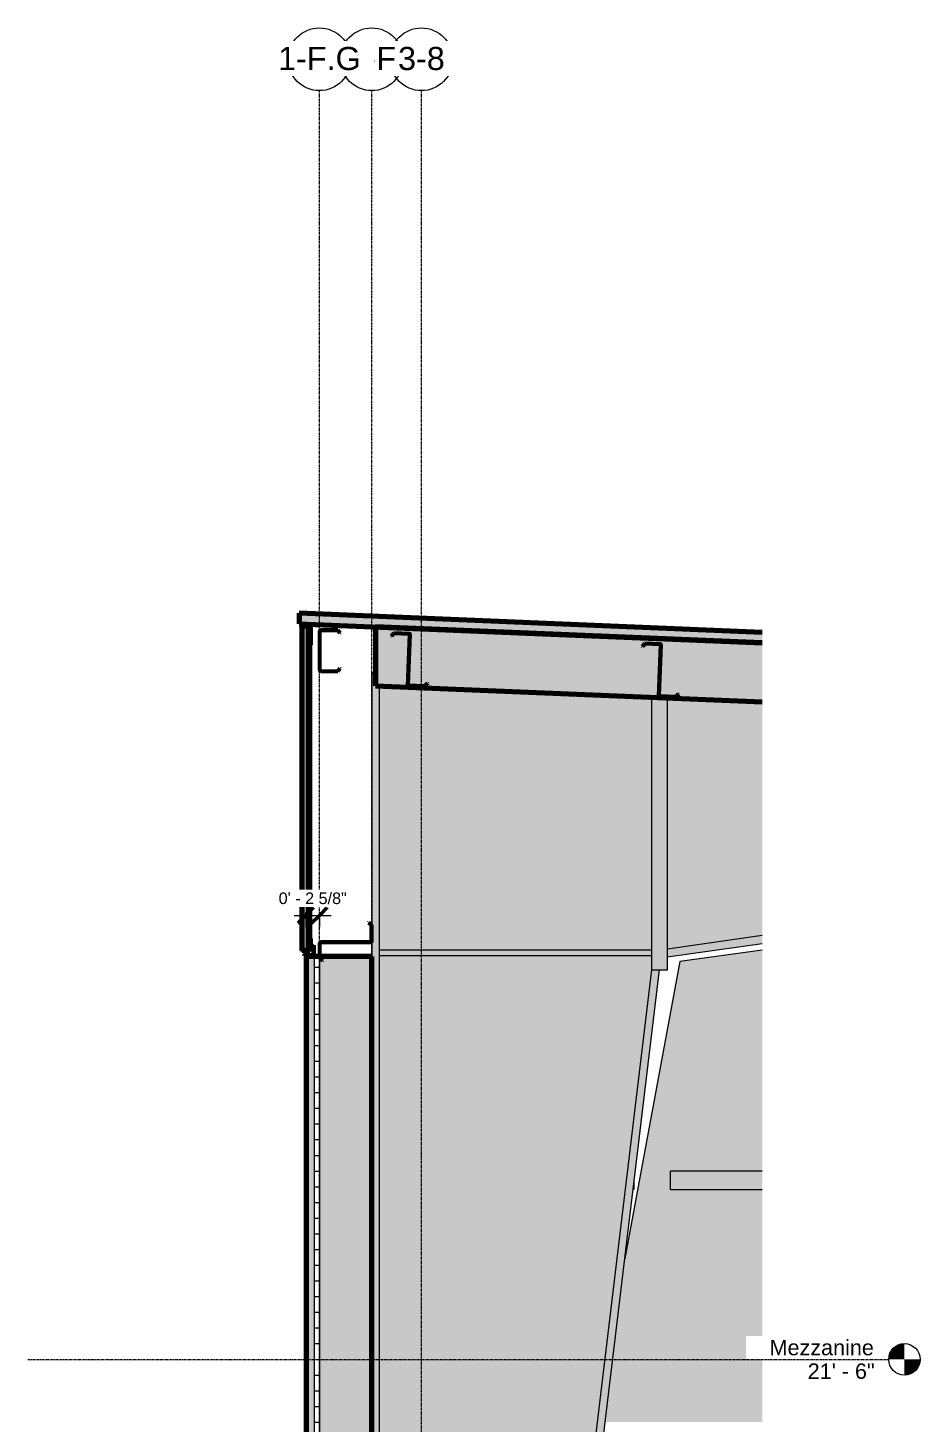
# Model space of a CAD drawing. Header units: inches. Extents: x 22688 to 23349, y -62 to 513.
# Drawn here: x 23178.5 to 23349, y 246 to 512.6 of the extents above; entities that cross this region are included whole.
import ezdxf

# ---------------------------------------------------------------- set-up
doc = ezdxf.new("R2010")
doc.units = ezdxf.units.IN
doc.header["$MEASUREMENT"] = 0
doc.linetypes.add('Grid Line 1_2_', pattern=[0.8749999999999999, 0.4999999999999999, -0.125, 0.125, -0.125])
for name, color, linetype, lineweight in [('A-ANNO-DIMS', 211, 'Continuous', 9), ('A-ANNO-DIMS-24', 211, 'Continuous', 9), ('A-CLNG', 13, 'Continuous', 18), ('A-CLNG-PATT', 13, 'Continuous', 70), ('A-FLOR-LEVL', 51, 'Continuous', 9), ('A-GLAZ-CWMG', 51, 'Continuous', 9), ('A-ROOF', 132, 'Continuous', 18), ('A-WALL', 113, 'Continuous', 18), ('A-WALL-PATT', 111, 'Continuous', 18), ('I-WALL', 2, 'Continuous', 18), ('L-SITE-WALL', 31, 'Continuous', 18), ('Q-SPCQ', 91, 'Continuous', 9), ('S-BEAM', 12, 'Continuous', 9), ('S-GRID', 1, 'Continuous', 9), ('S-GRID-IDEN', 1, 'Continuous', 9)]:
    doc.layers.add(name, color=color, linetype=linetype, lineweight=lineweight)
doc.styles.add('Arial', font='arial.ttf', dxfattribs={"height": 2.950598802395208})
doc.styles.add('Arial_1', font='arial.ttf', dxfattribs={"height": 2.212949101796406})
doc.styles.add('Arial_2', font='arial.ttf', dxfattribs={"height": 4.425898203592812})
doc.dimstyles.new('Linear_-_3_32__Arial', dxfattribs={"dimscale": 12, "dimtxt": 2.25, "dimasz": 0.25, "dimexe": 0.1875, "dimexo": 0.125, "dimgap": 0.125, "dimtad": 1, "dimdec": 4, "dimrnd": 0.0625, "dimzin": 1, "dimdsep": 46, "dimlunit": 4, "dimtxsty": 'Arial_1', "dimblk1": 'OBLIQUE', "dimblk2": 'OBLIQUE', "dimsah": 1, "dimcen": 0.09, "dimdle": 0.1875, "dimazin": 0, "dimtfac": 1, "dimtdec": 4, "dimtix": 1, "dimtmove": 0, "dimatfit": 3, "dimfxl": 1, "dimtvp": 1, "dimtfill": 1, "dimfrac": 2, "dimtolj": 1, "dimtzin": 0, "dimarcsym": 2})
pattern_1 = [(45, (22007.282, 102), (-2.375878784786799, 2.3758787847868), []), (45, (22007.282, 105.6), (-2.375878784786799, 2.3758787847868), [])]
pattern_2 = [(161.57, (22007.402, 102.12), (-0.9603836944971216, -0.0003991792322687315), [0, -6.83, 0.758, 0]), (18.43, (22007.162, 102.12), (-0.9603836944971215, 0.0003991792322688426), [0, -6.83, 0.758, 0]), (108.43, (22007.402, 102.12), (0.4795101815599688, -2.400526397642885), [2.275999999999999, -5.311999999999999]), (71.57, (22007.162, 102.12), (0.4795101815599692, 2.400526397642885), [2.276, -5.312])]

# ---------------------------------------------------------------- blocks, each defined once
blk = doc.blocks.new('Girt_C - 8_D-1253504-Section 1 - Callout 3')
at = {"layer": 'S-BEAM'}
h = blk.add_hatch(dxfattribs=at)
h.set_pattern_fill('FP_1', color=256, style=0, pattern_type=2)
h.set_pattern_definition(pattern_1)
h.paths.add_polyline_path([(21124.49031039619, 389.4867519199228), (21127.80281039619, 389.4867519199228), (21128.28581540405, 390.0623748732768), (21128.20202929308, 390.1326797680862), (21127.75180799608, 389.5961269199228), (21124.4862148508, 389.5961269199257), (21124.43363539027, 389.6204017447404), (21124.41218539619, 389.6741954669066), (21124.41218539619, 397.2992792064885), (21124.43406126142, 397.3535074553072), (21124.4874420174, 397.3773769199243), (21127.75180799608, 397.3773769199243), (21128.20111499249, 396.8419136927757), (21128.28490110346, 396.912218587585), (21127.80281039619, 397.4867519199242), (21124.49031039619, 397.4867519199244), (21124.35772787472, 397.4318344413969), (21124.30281039619, 397.2992519199245), (21124.30281039619, 389.6742519199257), (21124.35772787472, 389.5416693984532)], flags=0)
at = {"layer": 'S-BEAM', "lineweight": 50}
for p, q in [((21124.3028103962, 397.2992519199242), (21124.3028103962, 389.6742519199254)), ((21124.41218539619, 389.6741954669064), (21124.41218539619, 397.2992792064883)), ((21124.48744201741, 397.377376919924), (21127.75180799608, 397.377376919924)), ((21127.8028103962, 397.4867519199241), (21124.4903103962, 397.4867519199241)), ((21127.75180799608, 397.377376919924), (21128.20111499249, 396.8419136927754)), ((21128.28490110346, 396.9122185875848), (21127.8028103962, 397.4867519199241)), ((21128.20111499249, 396.8419136927754), (21128.28490110346, 396.9122185875848)), ((21127.75180799608, 389.5961269199226), (21124.48621485081, 389.5961269199255)), ((21124.4903103962, 389.4867519199227), (21127.8028103962, 389.4867519199227)), ((21128.20202929309, 390.1326797680861), (21127.75180799608, 389.5961269199226)), ((21127.8028103962, 389.4867519199227), (21128.28581540405, 390.0623748732766)), ((21128.28581540405, 390.0623748732766), (21128.20202929309, 390.1326797680861))]:
    blk.add_line(p, q, dxfattribs=at)
for centre, radius, start, end in [((21124.4903103962, 397.2992519199242), 0.1875, 90, 180), ((21124.49033673817, 397.2992792064883), 0.07815134197517182, 92.12271761564548, 180), ((21124.4903103962, 389.6742519199254), 0.1875, 180, 269.9999999999996), ((21124.49036413085, 389.6741954669064), 0.07817873465620377, 180, 266.9576382923715)]:
    blk.add_arc(centre, radius, start, end, dxfattribs=at)
blk = doc.blocks.new('Basketball_Backstop-Performance_Sports_Systems-3103-Ceiling_Hung - 27_-0_ to 27_-11 7_8_-652462-Section 1 - Callout 3')
at = {"layer": 'Q-SPCQ'}
for points in [[(21207.12360728401, 292.2499999999931), (21208.93895103402, 292.2499999999931), (21208.93895103402, 293.9999999999931), (21191.42781039636, 293.9999999999934), (21191.42781039636, 292.2499999999933), (21205.30826353401, 292.2499999999932)], [(21184.42781039631, 290.5000000000009), (21184.41956525249, 291.7970086710646), (21184.26352754386, 290.5000000000009)], [(21208.93895103402, 290.4999999999931), (21208.93895103402, 292.2499999999931), (21191.42781039636, 292.2499999999933), (21191.42781039636, 290.4999999999933), (21201.67757603401, 290.4999999999932)], [(21208.93895103402, 180.6409732201665), (21208.93895103402, 184.6994088662912), (21178.55266319808, 243.0304451017832), (21178.1560139193, 239.7334372279028), (21189.31369611283, 218.3145930489293)]]:
    blk.add_hatch(color=256, dxfattribs=at).paths.add_polyline_path(points, flags=0)
for p, q in [((21208.93895103402, 293.9999999999931), (21191.42781039636, 293.9999999999934)), ((21191.42781039636, 292.2499999999931), (21191.42781039636, 293.9999999999931)), ((21184.42781039631, 291.864309163078), (21184.42781039631, 290.5000000000007)), ((21191.42781039636, 290.4999999999931), (21191.42781039636, 292.2499999999931)), ((21184.26352754386, 290.5000000000009), (21184.42781039631, 290.5000000000009)), ((21191.42781039636, 290.4999999999933), (21208.93895103402, 290.4999999999931)), ((21208.93895103402, 184.6994088662912), (21178.55266319808, 243.0304451017832)), ((21178.1560139193, 239.7334372279028), (21208.93895103402, 180.6409732201664))]:
    blk.add_line(p, q, dxfattribs=at)
blk = doc.blocks.new('Rectangular Mullion - Profile_Polycarbonate_Upper and left-1149837-Section 1 - Callout 3')
at = {"layer": 'A-GLAZ-CWMG'}
blk.add_hatch(color=256, dxfattribs=at).paths.add_polyline_path([(21122.84816586306, 394.6134589171821), (21122.84816586306, 398.2354589171821), (21120.72216586306, 398.2354589171821), (21120.72216586306, 395.4014589171821), (21120.84716586306, 395.4014589171821), (21120.84716586306, 395.4639589171821), (21120.78466586306, 395.4639589171821), (21120.78466586306, 398.1729589171822), (21122.78566586306, 398.1729589171822), (21122.78566586306, 394.6759589171821), (21122.55666586306, 394.6759589171821), (21122.55666586306, 394.8634589171821), (21122.49416586306, 394.8634589171821), (21122.49416586306, 394.6134589171821)], flags=0)
at = {"layer": 'A-GLAZ-CWMG', "lineweight": 30}
for p, q in [((21122.84816586307, 398.2354589171818), (21120.72216586307, 398.2354589171818)), ((21120.72216586307, 398.2354589171818), (21120.72216586307, 395.4014589171819)), ((21120.78466586307, 395.4639589171818), (21120.78466586307, 398.1729589171819)), ((21120.78466586307, 398.1729589171819), (21122.78566586307, 398.1729589171819)), ((21122.78566586307, 398.1729589171819), (21122.78566586307, 394.6759589171818)), ((21122.84816586307, 394.6134589171818), (21122.84816586307, 398.2354589171818)), ((21120.72216586307, 395.4014589171819), (21120.84716586307, 395.4014589171819)), ((21120.84716586307, 395.4639589171818), (21120.78466586307, 395.4639589171818)), ((21120.84716586307, 395.4014589171819), (21120.84716586307, 395.4639589171818)), ((21122.55666586307, 394.8634589171818), (21122.49416586307, 394.8634589171818)), ((21122.49416586307, 394.8634589171818), (21122.49416586307, 394.6134589171818)), ((21122.49416586307, 394.6134589171818), (21122.84816586307, 394.6134589171818)), ((21122.55666586307, 394.6759589171818), (21122.55666586307, 394.8634589171818)), ((21122.78566586307, 394.6759589171818), (21122.55666586307, 394.6759589171818))]:
    blk.add_line(p, q, dxfattribs=at)
blk = doc.blocks.new('Rectangular Mullion - Profile_Polycarbonate_Lower-1149838-Section 1 - Callout 3')
at = {"layer": 'A-GLAZ-CWMG'}
blk.add_hatch(color=256, dxfattribs=at).paths.add_polyline_path([(21121.80245103402, 336.1878589608715), (21122.84816586306, 336.1878589608715), (21122.84816586306, 338.4318589608715), (21122.49416586306, 338.4318589608715), (21122.49416586306, 338.1818589608715), (21122.55666586306, 338.1818589608715), (21122.55666586306, 338.3693589608715), (21122.78566586306, 338.3693589608715), (21122.78566586306, 336.2503589608716), (21120.78466586306, 336.2503589608716), (21120.78466586306, 337.5813589608716), (21120.84716586307, 337.5813589608716), (21120.84716586307, 337.6438589608716), (21120.72216586306, 337.6438589608716), (21120.72216586306, 336.1878589608716)], flags=0)
at = {"layer": 'A-GLAZ-CWMG', "lineweight": 30}
for p, q in [((21120.84716586307, 337.6438589608713), (21120.72216586307, 337.6438589608713)), ((21120.72216586307, 337.6438589608713), (21120.72216586307, 336.1878589608713)), ((21120.72216586307, 336.1878589608713), (21122.84816586307, 336.1878589608713)), ((21120.78466586307, 336.2503589608713), (21120.78466586307, 337.5813589608713)), ((21120.78466586307, 337.5813589608713), (21120.84716586307, 337.5813589608713)), ((21122.78566586307, 336.2503589608713), (21120.78466586307, 336.2503589608713)), ((21120.84716586307, 337.5813589608713), (21120.84716586307, 337.6438589608713)), ((21122.84816586307, 338.4318589608713), (21122.49416586307, 338.4318589608713)), ((21122.49416586307, 338.4318589608713), (21122.49416586307, 338.1818589608713)), ((21122.49416586307, 338.1818589608713), (21122.55666586307, 338.1818589608713)), ((21122.55666586307, 338.1818589608713), (21122.55666586307, 338.3693589608713)), ((21122.55666586307, 338.3693589608713), (21122.78566586307, 338.3693589608713)), ((21122.78566586307, 338.3693589608713), (21122.78566586307, 336.2503589608713)), ((21122.84816586307, 336.1878589608713), (21122.84816586307, 338.4318589608713))]:
    blk.add_line(p, q, dxfattribs=at)
blk = doc.blocks.new('Rectangular Mullion - Profile_Polycarbonate_right-1189993-Section 1 - Callout 3')
at = {"layer": 'A-GLAZ-CWMG'}
h = blk.add_hatch(color=256, dxfattribs=at)
h.paths.add_polyline_path([(21120.78466586306, 336.2503589608716), (21120.84716586314, 336.2503589608716), (21120.84716586306, 337.5813589608716), (21120.78466586306, 337.5813589608716)], flags=0)
h.paths.add_polyline_path([(21120.72216586314, 337.6438589608716), (21120.84716586306, 337.6438589608716), (21120.84716586314, 395.4014589171821), (21120.72216586314, 395.4014589171821), (21120.72216586314, 348.1686875712758)], flags=0)
h.paths.add_polyline_path([(21120.78466586306, 395.4639589171821), (21120.84716586306, 395.4639589171821), (21120.84716586314, 398.1729589171822), (21120.78466586306, 398.1729589171822), (21120.78466586306, 396.1719589171867)], flags=0)
for points in [[(21120.91964086306, 336.2503589608716), (21120.91964086306, 398.1729589171822), (21120.84716586314, 398.1729589171822), (21120.84716586314, 336.2503589608716)], [(21120.91964086306, 336.2503589608716), (21121.80281039621, 336.2503589608716), (21121.80245103401, 398.1729589171822), (21120.91964086306, 398.1729589171822), (21120.91964086306, 336.3853339608718)]]:
    blk.add_hatch(color=256, dxfattribs=at).paths.add_polyline_path(points, flags=0)
for p, q in [((21120.84716586315, 395.4639589171818), (21120.84716586315, 398.1748519387496)), ((21120.72216586315, 337.6438589608713), (21120.72216586315, 395.4014589171817)), ((21120.84716586315, 337.6438589608713), (21120.84716586315, 395.4014589171817)), ((21120.84716586315, 336.2484659393036), (21120.84716586315, 337.5813589608713))]:
    blk.add_line(p, q, dxfattribs=at)
blk = doc.blocks.new('Girt_Z - 10_D-1351983-Section 1 - Callout 3')
at = {"layer": 'S-BEAM'}
h = blk.add_hatch(dxfattribs=at)
h.set_pattern_fill('FP_1', color=256, style=0, pattern_type=2)
h.set_pattern_definition(pattern_1)
h.paths.add_polyline_path([(21144.50951649461, 386.6361290412852), (21145.01510740005, 387.1900945964751), (21144.93432075658, 387.2638266035183), (21144.46311165068, 386.7475324788529), (21141.3252411701, 386.8782770822099), (21141.27371786629, 386.9047197741086), (21141.25452592975, 386.9593598359872), (21141.65522227278, 396.5760720685796), (21141.60587188628, 396.7108258952421), (21141.4756905487, 396.7712152469179), (21138.5407371465, 396.8935049720099), (21138.03514624106, 396.3395394168199), (21138.11593288452, 396.2658074097768), (21138.58714199043, 396.7821015344422), (21141.4740031, 396.661815654877), (21141.52634387994, 396.6357446133925), (21141.54594322886, 396.5806526723162), (21141.13744237292, 386.7766321296889)], flags=0)
at = {"layer": 'S-BEAM', "lineweight": 50}
for p, q in [((21138.5407371465, 396.8935049720096), (21138.03514624106, 396.3395394168197)), ((21138.03514624106, 396.3395394168197), (21138.11593288453, 396.2658074097764)), ((21138.11593288453, 396.2658074097764), (21138.58714199044, 396.7821015344419)), ((21141.47569054871, 396.7712152469177), (21138.5407371465, 396.8935049720096)), ((21138.58714199044, 396.7821015344419), (21141.4740031, 396.6618156548766)), ((21141.54594322887, 396.5806526723159), (21141.13744237292, 386.7766321296886)), ((21141.25452592976, 386.959359835987), (21141.65522227278, 396.5760720685794)), ((21141.13744237292, 386.7766321296886), (21144.50951649461, 386.6361290412848)), ((21144.46311165068, 386.7475324788525), (21141.32524117011, 386.8782770822097)), ((21144.93432075659, 387.263826603518), (21144.46311165068, 386.7475324788525)), ((21144.50951649461, 386.6361290412848), (21145.01510740005, 387.1900945964748)), ((21145.01510740005, 387.1900945964748), (21144.93432075659, 387.263826603518))]:
    blk.add_line(p, q, dxfattribs=at)
for centre, radius, start, end in [((21141.4678596384, 396.5839061552521), 0.07815134197381284, 357.6140559695821, 85.49133835193594), ((21141.46788482158, 396.5838777957129), 0.1874999999984359, 357.6140559695962, 87.61405597030416), ((21141.33263688917, 386.9561052126782), 0.07817873465887912, 177.6140559696019, 264.5716942620513)]:
    blk.add_arc(centre, radius, start, end, dxfattribs=at)
blk = doc.blocks.new('Girt_Z - 10_D-V2-Section 1 - Callout 3')
at = {"layer": 'S-BEAM'}
h = blk.add_hatch(dxfattribs=at)
h.set_pattern_fill('FP_1', color=256, style=0, pattern_type=2)
h.set_pattern_definition(pattern_1)
h.paths.add_polyline_path([(21192.46790400304, 384.6378628951007), (21192.97349490848, 385.1918284502906), (21192.89270826502, 385.2655604573338), (21192.42149915911, 384.7492663326683), (21189.28362867854, 384.8800109360254), (21189.23210537473, 384.9064536279241), (21189.21291343819, 384.9610936898028), (21189.61360978121, 394.5778059223951), (21189.56425939471, 394.7125597490575), (21189.43407805714, 394.7729491007334), (21186.49912465493, 394.8952388258254), (21185.99353374949, 394.3412732706354), (21186.07432039296, 394.2675412635922), (21186.54552949886, 394.7838353882578), (21189.43239060843, 394.6635495086925), (21189.48473138838, 394.6374784672081), (21189.50433073729, 394.5823865261317), (21189.09582988135, 384.7783659835043)], flags=0)
at = {"layer": 'S-BEAM', "lineweight": 50}
for p, q in [((21186.49912465494, 394.8952388258252), (21185.9935337495, 394.3412732706352)), ((21186.07432039296, 394.2675412635919), (21186.54552949887, 394.7838353882574)), ((21189.43407805714, 394.7729491007332), (21186.49912465494, 394.8952388258252)), ((21186.54552949887, 394.7838353882574), (21189.43239060844, 394.6635495086921)), ((21189.5043307373, 394.5823865261314), (21189.09582988136, 384.778365983504)), ((21189.21291343819, 384.9610936898025), (21189.61360978122, 394.5778059223948)), ((21185.9935337495, 394.3412732706352), (21186.07432039296, 394.2675412635919)), ((21189.09582988136, 384.778365983504), (21192.46790400305, 384.6378628951004)), ((21192.42149915911, 384.749266332668), (21189.28362867854, 384.8800109360252)), ((21192.89270826502, 385.2655604573334), (21192.42149915911, 384.749266332668)), ((21192.46790400305, 384.6378628951004), (21192.97349490849, 385.1918284502903)), ((21192.97349490849, 385.1918284502903), (21192.89270826502, 385.2655604573334))]:
    blk.add_line(p, q, dxfattribs=at)
for centre, radius, start, end in [((21189.42624714683, 394.5856400090676), 0.07815134197409881, 357.6140559696844, 85.49133834929349), ((21189.42627233001, 394.5856116495283), 0.1874999999984359, 357.6140559695962, 87.61405597030416), ((21189.2910243976, 384.9578390664936), 0.07817873465525745, 177.6140559697123, 264.5716942618013)]:
    blk.add_arc(centre, radius, start, end, dxfattribs=at)
blk = doc.blocks.new('columns and girder2 - one-1334686-Section 1 - Callout 3')
at = {"layer": 'S-BEAM'}
h = blk.add_hatch(color=256, dxfattribs=at)
h.paths.add_polyline_path([(21149.39117867964, 0.9999999999999644), (21149.43498888054, 0.9999999999999644), (21189.31369611283, 332.477753211233), (21187.80283551831, 332.477753211233), (21147.92412828602, 0.9999999999999644)], flags=0)
h.paths.add_polyline_path([(21135.05281039629, 0.9999999999999644), (21135.8028084964, 0.9999999999999644), (21135.79347548789, 386.7490804967825), (21135.05281039629, 386.7799415422659), (21135.05281039629, 389.2574674821491), (21134.3028084964, 389.2887182207722), (21134.30283768259, 146.2500000001039), (21135.05281039629, 146.2500000001039), (21135.05281039629, 27.65618757127534)], flags=0)
h = blk.add_hatch(color=256, dxfattribs=at)
h.paths.add_polyline_path([(21190.8028366988, 334.9266671745498), (21208.93895103402, 337.5152388836532), (21208.93895103402, 339.0304386557973), (21190.8028366988, 336.4418657709834)], flags=0)
h.paths.add_polyline_path([(21135.05281039629, 387.5315735455497), (21135.05281039629, 389.0319007106459), (21134.3028084964, 389.0631507943083), (21134.3028084964, 387.5628242584763)], flags=0)
h = blk.add_hatch(color=256, dxfattribs=at)
h.paths.add_polyline_path([(21137.30734007513, 0.9999999999999644), (21147.92412828602, 0.9999999999999644), (21187.80283551831, 332.477753211233), (21187.80283551831, 335.2277842933527), (21135.8028084964, 335.2277842933527), (21135.8028084964, 0.9999999999999644)], flags=0)
h.paths.add_polyline_path([(21187.80283551831, 336.2277846868565), (21187.80283551831, 384.5820238288483), (21135.8028084964, 386.7486916214278), (21135.8028084964, 336.2277846868565), (21150.84795103401, 336.2277846868565)], flags=0)
h.paths.add_polyline_path([(21190.8028366988, 336.4418657711097), (21208.93895103402, 339.0304386559236), (21208.93895103402, 383.7013523490274), (21190.8028366988, 384.4570237796614), (21190.8028366988, 348.1686875712758)], flags=0)
for points in [[(21187.80283551831, 332.477753211233), (21190.8028366988, 332.477753211233), (21190.8028366988, 384.4570237796614), (21187.80283551831, 384.5820238288483), (21187.80283551831, 348.1686875712758)], [(21187.80283551831, 335.2277842933527), (21187.80283551831, 336.2277846868565), (21135.8028084964, 336.2277846868565), (21135.8028084964, 335.2277842933527), (21150.84795103401, 335.2277842933527)]]:
    blk.add_hatch(color=256, dxfattribs=at).paths.add_polyline_path(points, flags=0)
for p, q in [((21134.3028084964, 389.2887182207718), (21134.3028084964, 341.0625000000949)), ((21135.05281039629, 389.2574674821486), (21134.3028084964, 389.2887182207718)), ((21134.3028084964, 389.0631507943078), (21134.3028084964, 387.5628242584758)), ((21135.05281039629, 389.0319007106456), (21134.3028084964, 389.0631507943078)), ((21134.3028084964, 387.5628242584758), (21135.05281039629, 387.5315735455493)), ((21135.8028084964, 0.999999999999959), (21135.8028084964, 386.7486916214274)), ((21187.80283551831, 384.5820238288478), (21187.80283551831, 332.4777532112327)), ((21190.8028366988, 332.4777532112327), (21190.8028366988, 384.457023779661)), ((21208.93895103402, 339.030438655797), (21190.8028366988, 336.4418657709831)), ((21134.3028084964, 337.687500000095), (21134.3028084964, 334.9999999999998)), ((21187.80283551831, 336.2277846868562), (21135.8028084964, 336.2277846868562)), ((21190.8028366988, 334.9266671745494), (21208.93895103402, 337.5152388836528)), ((21135.8028084964, 335.2277842933524), (21187.80283551831, 335.2277842933524)), ((21187.80283551831, 332.4777532112327), (21147.92412828602, 1.000000000000007)), ((21149.43498888054, 0.999999999999995), (21189.31369611283, 332.4777532112327)), ((21187.80283551831, 332.4777532112327), (21190.8028366988, 332.4777532112327))]:
    blk.add_line(p, q, dxfattribs=at)
blk = doc.blocks.new('L-Angle - L2X2X3_16-1162514-Section 1 - Callout 3')
at = {"layer": 'S-BEAM', "lineweight": 50}
for p, q in [((21123.11536494944, 336.9936875000943), (21123.11536494944, 335.5561875000942)), ((21123.30286494944, 335.1811875000942), (21123.30286494944, 337.1811875000943)), ((21121.30286494944, 335.1811875000942), (21123.30286494944, 335.1811875000942)), ((21122.92786494944, 335.3686875000942), (21121.49036494944, 335.3686875000942))]:
    blk.add_line(p, q, dxfattribs=at)
for centre, start, end in [((21123.30286494944, 336.9936875000943), 90, 180), ((21121.49036494944, 335.1811875000942), 90, 180), ((21122.92786494944, 335.5561875000942), 269.9999999999996, 0)]:
    blk.add_arc(centre, 0.1875, start, end, dxfattribs=at)
blk = doc.blocks.new('Girt_Z - 10_D-V6-Section 1 - Callout 3')
at = {"layer": 'S-BEAM'}
h = blk.add_hatch(dxfattribs=at)
h.set_pattern_fill('FP_1', color=256, style=0, pattern_type=2)
h.set_pattern_definition(pattern_1)
h.paths.add_polyline_path([(21124.87728727542, 334.1897842928302), (21124.94759217023, 334.2735704037963), (21124.41212894308, 334.7228774002058), (21124.41212894308, 337.6122433788863), (21124.4359984077, 337.6656241348618), (21124.49022665652, 337.6875000000953), (21134.30275394308, 337.6875000000952), (21134.30275394308, 341.0625000000952), (21133.72822061074, 341.5445907073601), (21133.65791571593, 341.460804596394), (21134.19337894308, 341.0114975999846), (21134.19337894308, 337.8709044547087), (21134.16910411827, 337.8183249941699), (21134.1153103961, 337.7968750000952), (21124.49025394308, 337.7968750000953), (21124.35767142161, 337.7419575215678), (21124.30275394308, 337.6093750000953), (21124.30275394308, 334.6718750000951)], flags=0)
at = {"layer": 'S-BEAM', "lineweight": 50}
for p, q in [((21133.72822061075, 341.5445907073599), (21133.65791571594, 341.4608045963938)), ((21133.65791571594, 341.4608045963938), (21134.19337894308, 341.0114975999845)), ((21134.30275394309, 341.062500000095), (21133.72822061075, 341.5445907073599)), ((21134.19337894308, 341.0114975999845), (21134.19337894308, 337.8709044547085)), ((21134.30275394309, 337.687500000095), (21134.30275394309, 341.062500000095)), ((21124.30275394308, 337.6093750000952), (21124.30275394308, 334.671875000095)), ((21124.41212894309, 334.7228774002056), (21124.41212894309, 337.6122433788861)), ((21124.49022665652, 337.6875000000952), (21134.30275394309, 337.687500000095)), ((21134.1153103961, 337.796875000095), (21124.49025394308, 337.796875000095)), ((21124.30275394308, 334.671875000095), (21124.87728727543, 334.1897842928301)), ((21124.94759217024, 334.2735704037962), (21124.41212894309, 334.7228774002056)), ((21124.87728727543, 334.1897842928301), (21124.94759217024, 334.2735704037962))]:
    blk.add_line(p, q, dxfattribs=at)
for centre, radius, start, end in [((21124.49025394308, 337.6093750000952), 0.1875, 90, 180), ((21124.49022665652, 337.6093486581219), 0.0781513419719081, 90, 177.8772823820141), ((21134.1153103961, 337.8750537347522), 0.07817873465601069, 269.9999999999996, 356.9576382931231)]:
    blk.add_arc(centre, radius, start, end, dxfattribs=at)
blk = doc.blocks.new('Grid - Grid Head - Circle-14747-Section 1 - Callout 3')
at = {"layer": 'S-GRID-IDEN'}
blk.add_circle((21143.80281039629, 506.560533983284), 6, dxfattribs=at)
blk = doc.blocks.new('Level - Level Head - Circle-15001-Section 1 - Callout 3')
at = {"layer": 'A-FLOR-LEVL'}
h = blk.add_hatch(color=256, dxfattribs=at)
edge = h.paths.add_edge_path(flags=0)
edge.add_line((21236.11218763567, 9.056602028747066e-15), (21233.11218763567, 9.056602028747063e-15))
edge.add_arc((21236.11218763567, -1.860046512573592e-16), 2.999999999999994, 90.00000000000028, 180.0000000000003, ccw=False)
edge.add_line((21236.11218763567, 2.999999999999999), (21236.11218763567, 8.881784197001252e-15))
h = blk.add_hatch(color=256, dxfattribs=at)
edge = h.paths.add_edge_path(flags=0)
edge.add_line((21236.11218763567, -2.999999999999998), (21236.11218763567, -1.332267629550188e-14))
edge.add_line((21236.11218763567, -1.348920974919565e-14), (21239.11218763567, -1.348920974919565e-14))
edge.add_arc((21236.11218763567, 0), 2.999999999999996, 269.99999999999994, 359.9999999999998, ccw=False)
blk.add_circle((21236.11218763567, 0), 3, dxfattribs=at)
blk = doc.blocks.new('DIMBLOCK1-Section 1 - Callout 3')
at = {"layer": 'A-ANNO-DIMS-24', "lineweight": 50}
for p, q in [((23231.6419610592, 342.8872638992598), (23233.1419610592, 344.3872638992598)), ((23234.23773059239, 342.8872638992598), (23235.73773059239, 344.3872638992598)), ((23231.6419610592, 342.8872638992598), (23230.1419610592, 341.3872638992598)), ((23234.23773059239, 342.8872638992598), (23232.73773059239, 341.3872638992598))]:
    blk.add_line(p, q, dxfattribs=at)
at = {"layer": 'A-ANNO-DIMS-24'}
for p, q in [((23229.3919610592, 342.8872638992598), (23236.48773059239, 342.8872638992598)), ((23231.6419610592, 343.5085842428195), (23231.6419610592, 340.6372638992598)), ((23231.6419610592, 342.8872638992599), (23231.6419610592, 343.5085842428196)), ((23234.23773059239, 343.5085842428195), (23234.23773059239, 340.6372638992598)), ((23234.23773059239, 342.8872638992599), (23234.23773059239, 343.5085842428196))]:
    blk.add_line(p, q, dxfattribs=at)
at = {"layer": 'A-ANNO-DIMS-24', "color": 0, "insert": (23226.44946121041, 347.2579053087487), "char_height": 2.212949101796407, "width": 15.57692307692307, "attachment_point": 1, "line_spacing_factor": 0.9385317878468562, "style": 'Arial_1', "bg_fill": 3, "box_fill_scale": 1.25, "bg_fill_color": 0, "bg_fill_transparency": 0}
blk.add_mtext('0\' - 2 5/8"', dxfattribs=at)
blk = doc.blocks.new('_Oblique')
at = {"color": 0, "linetype": 'ByBlock', "lineweight": -2}
blk.add_line((-0.5, -0.5), (0.5, 0.5), dxfattribs=at)

msp = doc.modelspace()

# ---------------------------------------------------------------- hatches: boundary and pattern name
at = {"layer": 'A-CLNG-PATT', "lineweight": 9}
h = msp.add_hatch(dxfattribs=at)
h.set_pattern_fill('FP_5', color=256, style=0, pattern_type=2)
h.set_pattern_definition(pattern_2)
h.paths.add_polyline_path([(23318.87387123015, 383.7013523490273), (23318.87387123015, 394.9611137391501), (23244.98773059242, 398.0397029323887), (23244.98773059242, 386.7799415422659), (23260.78287123015, 386.1218106823607)], flags=0)
at = {"layer": 'A-ROOF'}
msp.add_hatch(color=256, dxfattribs=at).paths.add_polyline_path([(23318.87387123015, 394.9611137383621), (23318.87387123015, 396.9628490966063), (23230.38790625504, 400.6497643039027), (23230.38790625504, 398.6480289456586), (23260.78287123015, 397.3815720716957)], flags=0)
at = {"layer": 'A-WALL-PATT', "lineweight": 9, "transparency": 33554649}
msp.add_hatch(color=256, dxfattribs=at).paths.add_polyline_path([(23230.8545610592, 336.2503589608716), (23232.4293610592, 336.2503589608716), (23232.4293610592, 398.1729589171822), (23230.8545610592, 398.1729589171822), (23230.8545610592, 348.1686875712758)], flags=0)
at = {"layer": 'A-WALL-PATT', "lineweight": 9}
h = msp.add_hatch(dxfattribs=at)
h.set_pattern_fill('FP_10', color=256, style=0, pattern_type=2)
h.set_pattern_definition([(0, (22007.282, 102), (0, 3), []), (90, (22007.282, 102), (-3, 1.83697019872103e-16), [])])
h.paths.add_polyline_path([(23234.23773059243, 146.2500000002038), (23234.23773059243, 335.0000000000002), (23233.23773059243, 335.0000000000002), (23233.23773059243, 146.2500000002038)], flags=0)
h = msp.add_hatch(dxfattribs=at)
h.set_pattern_fill('FP_5', color=256, style=0, pattern_type=2)
h.set_pattern_definition(pattern_2)
h.paths.add_polyline_path([(23244.23773059242, 146.2500000002038), (23244.23773059242, 335.0000000000002), (23234.23773059243, 335.0000000000002), (23234.23773059243, 146.2500000002038)], flags=0)
at = {"layer": 'I-WALL', "lineweight": 5}
msp.add_hatch(color=256, dxfattribs=at).paths.add_polyline_path([(23289.82837123015, 246.0000000000001), (23318.87387123015, 246.0000000000001), (23318.87387123015, 290.4999999999933), (23301.36273059249, 290.4999999999933), (23301.36273059249, 293.9999999999921), (23318.87387123015, 293.9999999999921), (23318.87387123015, 336.2478670147756), (23303.12785405355, 334.0349086175389), (23292.6048707444, 277.2539506987677), (23288.84483816999, 246.0000000000001)], flags=0)
at = {"layer": 'L-SITE-WALL'}
msp.add_hatch(color=256, dxfattribs=at).paths.add_polyline_path([(23231.73773059242, 146.2500000002038), (23233.23773059243, 146.2500000002038), (23233.23773059243, 335.0000000000002), (23231.73773059242, 335.0000000000002), (23231.73773059242, 155.8611875712755)], flags=0)

# ---------------------------------------------------------------- linework, layer by layer
at = {"layer": 'A-CLNG', "lineweight": 70}
for p, q in [((23318.87387123015, 394.9611137391498), (23244.98773059243, 398.0397029323883)), ((23244.98773059243, 398.0397029323883), (23244.98773059243, 386.7799415422654)), ((23244.98773059243, 386.7799415422654), (23318.87387123015, 383.701352349027))]:
    msp.add_line(p, q, dxfattribs=at)
at = {"layer": 'A-ROOF', "lineweight": 70}
for p, q in [((23318.87387123016, 396.9628490966059), (23230.38790625505, 400.6497643039023)), ((23230.38790625505, 400.6497643039023), (23230.38790625505, 398.6480289456582)), ((23230.38790625505, 398.6480289456582), (23318.87387123016, 394.9611137383617))]:
    msp.add_line(p, q, dxfattribs=at)
at = {"layer": 'A-WALL', "lineweight": 70}
for p, q in [((23230.8545610592, 398.1729589171817), (23230.8545610592, 336.2503589608713)), ((23232.4293610592, 398.1729589171817), (23230.8545610592, 398.1729589171817)), ((23232.4293610592, 336.2503589608713), (23232.4293610592, 398.1729589171817)), ((23230.8545610592, 336.2503589608713), (23232.4293610592, 336.2503589608713))]:
    msp.add_line(p, q, dxfattribs=at)
at = {"layer": 'A-WALL'}
for p, q in [((23233.23773059243, 334.9999999999999), (23233.23773059243, 0)), ((23234.23773059243, 334.9999999999999), (23234.23773059243, 0))]:
    msp.add_line(p, q, dxfattribs=at)
at = {"layer": 'I-WALL'}
for p, q in [((23318.87387123015, 336.2478670147754), (23303.12785405356, 334.0349086175386)), ((23303.12785405356, 334.0349086175386), (23292.60487074441, 277.2539506987672))]:
    msp.add_line(p, q, dxfattribs=at)
at = {"layer": 'L-SITE-WALL'}
for p, q in [((23231.73773059235, 398.5917862649341), (23231.73773059235, 398.2354589171817)), ((23231.73773059235, 398.1729589171817), (23231.73773059235, 336.2503589608713)), ((23231.73773059235, 336.1878589608712), (23231.73773059235, 335.3686875000942)), ((23231.73773059235, 335.1811875000942), (23231.73773059235, 334.9999999999999))]:
    msp.add_line(p, q, dxfattribs=at)
at = {"layer": 'L-SITE-WALL', "lineweight": 70}
for p, q in [((23231.73773059243, 334.9999999999999), (23231.73773059243, 0)), ((23244.23773059243, 334.9999999999999), (23231.73773059243, 334.9999999999999)), ((23244.23773059243, 146.2500000002038), (23244.23773059243, 334.9999999999999))]:
    msp.add_line(p, q, dxfattribs=at)
at = {"layer": 'S-GRID', "linetype": 'Grid Line 1_2_'}
for p, q in [((23234.23773059239, -60.61507922364941), (23234.23773059239, 500.560533983284)), ((23244.23773059239, -60.61507922364941), (23244.23773059239, 500.560533983284)), ((23253.73773059243, -60.61507922364941), (23253.73773059243, 500.560533983284))]:
    msp.add_line(p, q, dxfattribs=at)

# ---------------------------------------------------------------- block references
at = {"layer": 'A-FLOR-LEVL'}
msp.add_blockref('Level - Level Head - Circle-15001-Section 1 - Callout 3', (2109.934920196134, 257.9999999999999), dxfattribs=at)
at = {"layer": 'A-GLAZ-CWMG'}
for name in ['Rectangular Mullion - Profile_Polycarbonate_Upper and left-1149837-Section 1 - Callout 3', 'Rectangular Mullion - Profile_Polycarbonate_right-1189993-Section 1 - Callout 3', 'Rectangular Mullion - Profile_Polycarbonate_Lower-1149838-Section 1 - Callout 3']:
    msp.add_blockref(name, (2109.934920196134, 0), dxfattribs=at)
at = {"layer": 'Q-SPCQ'}
msp.add_blockref('Basketball_Backstop-Performance_Sports_Systems-3103-Ceiling_Hung - 27_-0_ to 27_-11 7_8_-652462-Section 1 - Callout 3', (2109.934920196134, 0), dxfattribs=at)
at = {"layer": 'S-BEAM'}
for name in ['Girt_C - 8_D-1253504-Section 1 - Callout 3', 'Girt_Z - 10_D-1351983-Section 1 - Callout 3', 'Girt_Z - 10_D-V2-Section 1 - Callout 3', 'columns and girder2 - one-1334686-Section 1 - Callout 3', 'Girt_Z - 10_D-V6-Section 1 - Callout 3', 'L-Angle - L2X2X3_16-1162514-Section 1 - Callout 3']:
    msp.add_blockref(name, (2109.934920196134, 0), dxfattribs=at)
at = {"layer": 'S-GRID-IDEN'}
msp.add_blockref('Grid - Grid Head - Circle-14747-Section 1 - Callout 3', (2109.934920196134, 0), dxfattribs=at)

# ---------------------------------------------------------------- next in the draw order: texts
at = {"layer": 'A-FLOR-LEVL', "insert": (23340.20955889583, 261.7296635492934), "char_height": 2.950598802395208, "width": 23.72399999999999, "attachment_point": 3, "line_spacing_factor": 0.9385317878468563, "style": 'Arial', "bg_fill": 3, "box_fill_scale": 1.25, "bg_fill_color": 0, "bg_fill_transparency": 0}
msp.add_mtext('Mezzanine', dxfattribs=at)
at = {"layer": 'S-GRID-IDEN', "insert": (23253.73657717966, 508.9197510970171), "char_height": 4.425898203592812, "width": 10.63799999999999, "attachment_point": 2, "line_spacing_factor": 0.9385317878468562, "style": 'Arial_2', "bg_fill": 3, "box_fill_scale": 1.25, "bg_fill_color": 0, "bg_fill_transparency": 0}
msp.add_mtext('3-8', dxfattribs=at)

# ---------------------------------------------------------------- next in the draw order: dimensions: what is measured, and where the dimension line sits
at = {"layer": 'A-ANNO-DIMS'}
dim = msp.add_linear_dim(base=(23234.23773059239, 342.8872638992599), p1=(23231.6419610592, 345.0085842428196), p2=(23234.23773059239, 345.0085842428196), dimstyle='Linear_-_3_32__Arial', override={"dimpost": '<>', "dimfxl": 2.595769533192652}, dxfattribs=at)
dim.commit()
dim.dimension.update_dxf_attribs({"geometry": 'DIMBLOCK1-Section 1 - Callout 3', "text_midpoint": (23232.9398458258, 345.5314763337248)})

# ---------------------------------------------------------------- next in the draw order: block references
at = {"layer": 'S-GRID-IDEN'}
msp.add_blockref('Grid - Grid Head - Circle-14747-Section 1 - Callout 3', (2100.434920196093, 0), dxfattribs=at)

# ---------------------------------------------------------------- next in the draw order: texts
at = {"layer": 'A-FLOR-LEVL', "insert": (23340.35655120671, 257.2218430299883), "char_height": 2.950598802395208, "width": 15.22799999999999, "attachment_point": 3, "line_spacing_factor": 0.9385317878468563, "style": 'Arial', "bg_fill": 3, "box_fill_scale": 1.25, "bg_fill_color": 0, "bg_fill_transparency": 0}
msp.add_mtext('21\' - 6"', dxfattribs=at)

# ---------------------------------------------------------------- next in the draw order: linework, layer by layer
at = {"layer": 'A-FLOR-LEVL', "linetype": 'Grid Line 1_2_'}
msp.add_line((23178.52374747851, 257.9999999999999), (23343.04710783181, 257.9999999999999), dxfattribs=at)

# ---------------------------------------------------------------- next in the draw order: texts
at = {"layer": 'S-GRID-IDEN', "insert": (23244.23657717962, 508.9197510970171), "char_height": 4.425898203592812, "width": 11.01599999999999, "attachment_point": 2, "line_spacing_factor": 0.9385317878468562, "style": 'Arial_2', "bg_fill": 3, "box_fill_scale": 1.25, "bg_fill_color": 0, "bg_fill_transparency": 0}
msp.add_mtext('1-F', dxfattribs=at)

# ---------------------------------------------------------------- next in the draw order: block references
at = {"layer": 'S-GRID-IDEN'}
msp.add_blockref('Grid - Grid Head - Circle-14747-Section 1 - Callout 3', (2090.434920196096, 0), dxfattribs=at)

# ---------------------------------------------------------------- next in the draw order: texts
at = {"layer": 'S-GRID-IDEN', "insert": (23234.23657717963, 508.9197510970171), "char_height": 4.425898203592812, "width": 18.79199999999999, "attachment_point": 2, "line_spacing_factor": 0.9385317878468562, "style": 'Arial_2', "bg_fill": 3, "box_fill_scale": 1.25, "bg_fill_color": 0, "bg_fill_transparency": 0}
msp.add_mtext('1-F.G', dxfattribs=at)

doc.saveas('drawing.dxf')
